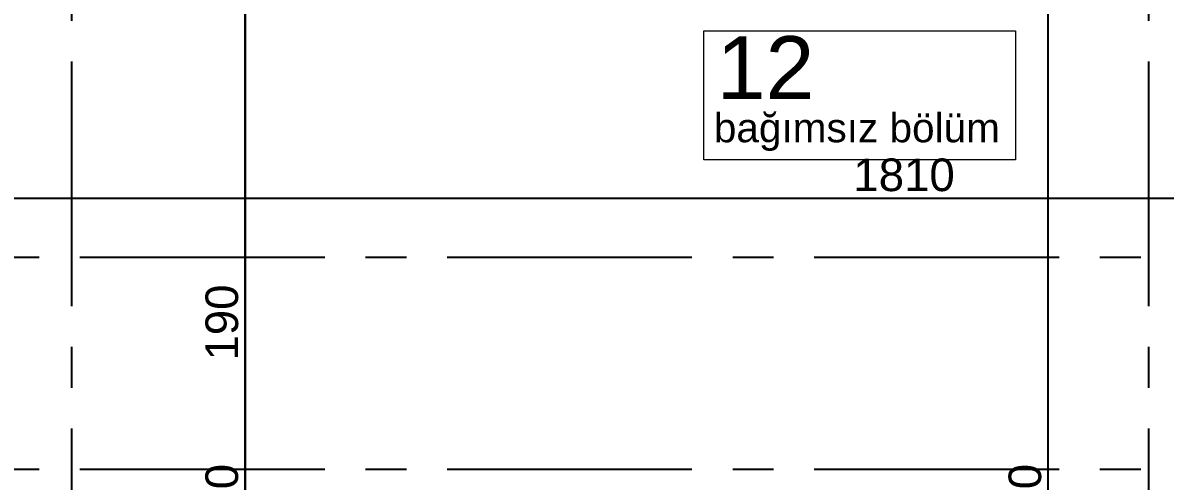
# Model space of a CAD drawing. Header units: millimetres. Extents: x 2778 to 13672, y 1832 to 5175.
# Drawn here: x 10751.2 to 11101.2, y 3661.6 to 3802.1 of the extents above; entities that cross this region are included whole.
import ezdxf

# ---------------------------------------------------------------- set-up
doc = ezdxf.new("R2010")
doc.units = ezdxf.units.MM
doc.linetypes.add('CENTER2', pattern=[112.5, 75, -12.5, 12.5, -12.5])
doc.linetypes.add('DASHDOT2', pattern=[12.7, 6.35, -3.175, 0, -3.175])
doc.layers.add('aks', color=251, linetype='DASHDOT2', lineweight=35)
doc.layers.add('ÖLÇÜ İÇ', color=7, linetype='Continuous', lineweight=9)
doc.layers.add('İÇÖLÇÜ', color=7, linetype='Continuous')
doc.layers.add('Yazi', color=7, linetype='Continuous')
doc.styles.add('arial_1_18', font='arial.ttf', dxfattribs={"height": 0.2})
doc.styles.get("Standard").update_dxf_attribs({"font": 'arial.ttf'})

msp = doc.modelspace()

# ---------------------------------------------------------------- linework, layer by layer
at = {"layer": 'aks', "color": 251, "linetype": 'CENTER2', "lineweight": -3}
for points in [[(10766.17, 2140.23), (10766.17, 5100.23)], [(11096.17, 2140.23), (11096.17, 5100.23)], [(8406.17, 3730.23), (13636.17, 3730.23)], [(8406.17, 3665.23), (13636.17, 3665.23)]]:
    msp.add_lwpolyline(points, dxfattribs=at)
at = {"layer": 'İÇÖLÇÜ'}
for p, q in [((10819.29, 3615.23), (10819.29, 3805.23)), ((10819.29, 3805.23), (10819.29, 3505.23)), ((11065.36, 3505.23), (11065.36, 3805.23)), ((10116.17, 3748.33), (11926.17, 3748.33))]:
    msp.add_line(p, q, dxfattribs=at)
at = {"layer": 'ÖLÇÜ İÇ', "color": 3}
for p, q in [((10959.81, 3799.6), (11055.31, 3799.6)), ((10959.81, 3760.1), (10959.81, 3799.6)), ((11055.31, 3799.6), (11055.31, 3760.1)), ((11055.31, 3760.1), (10959.81, 3760.1))]:
    msp.add_line(p, q, dxfattribs=at)

# ---------------------------------------------------------------- texts
at = {"layer": 'İÇÖLÇÜ', "insert": (11021.17, 3755.44), "char_height": 10, "attachment_point": 5}
msp.add_mtext('\\A1;1810', dxfattribs=at)
at = {"layer": 'İÇÖLÇÜ', "char_height": 10, "attachment_point": 5, "rotation": 90}
for s, insert in [('\\A1;190', (10812.19, 3710.23)), ('\\A1;300', (10812.18, 3655.23)), ('\\A1;300', (11058.25, 3655.23))]:
    msp.add_mtext(s, dxfattribs=dict(at, insert=insert))
at = {"layer": 'Yazi', "color": 3, "linetype": 'Continuous', "lineweight": -3, "style": 'arial_1_18'}
for s, height, p in [('12', 19.29, (10963.73, 3778.72)), ('bağımsız bölüm', 8.8889, (10962.89, 3765.49))]:
    msp.add_text(s, height=height, dxfattribs=at).set_placement(p)

doc.saveas('drawing.dxf')
